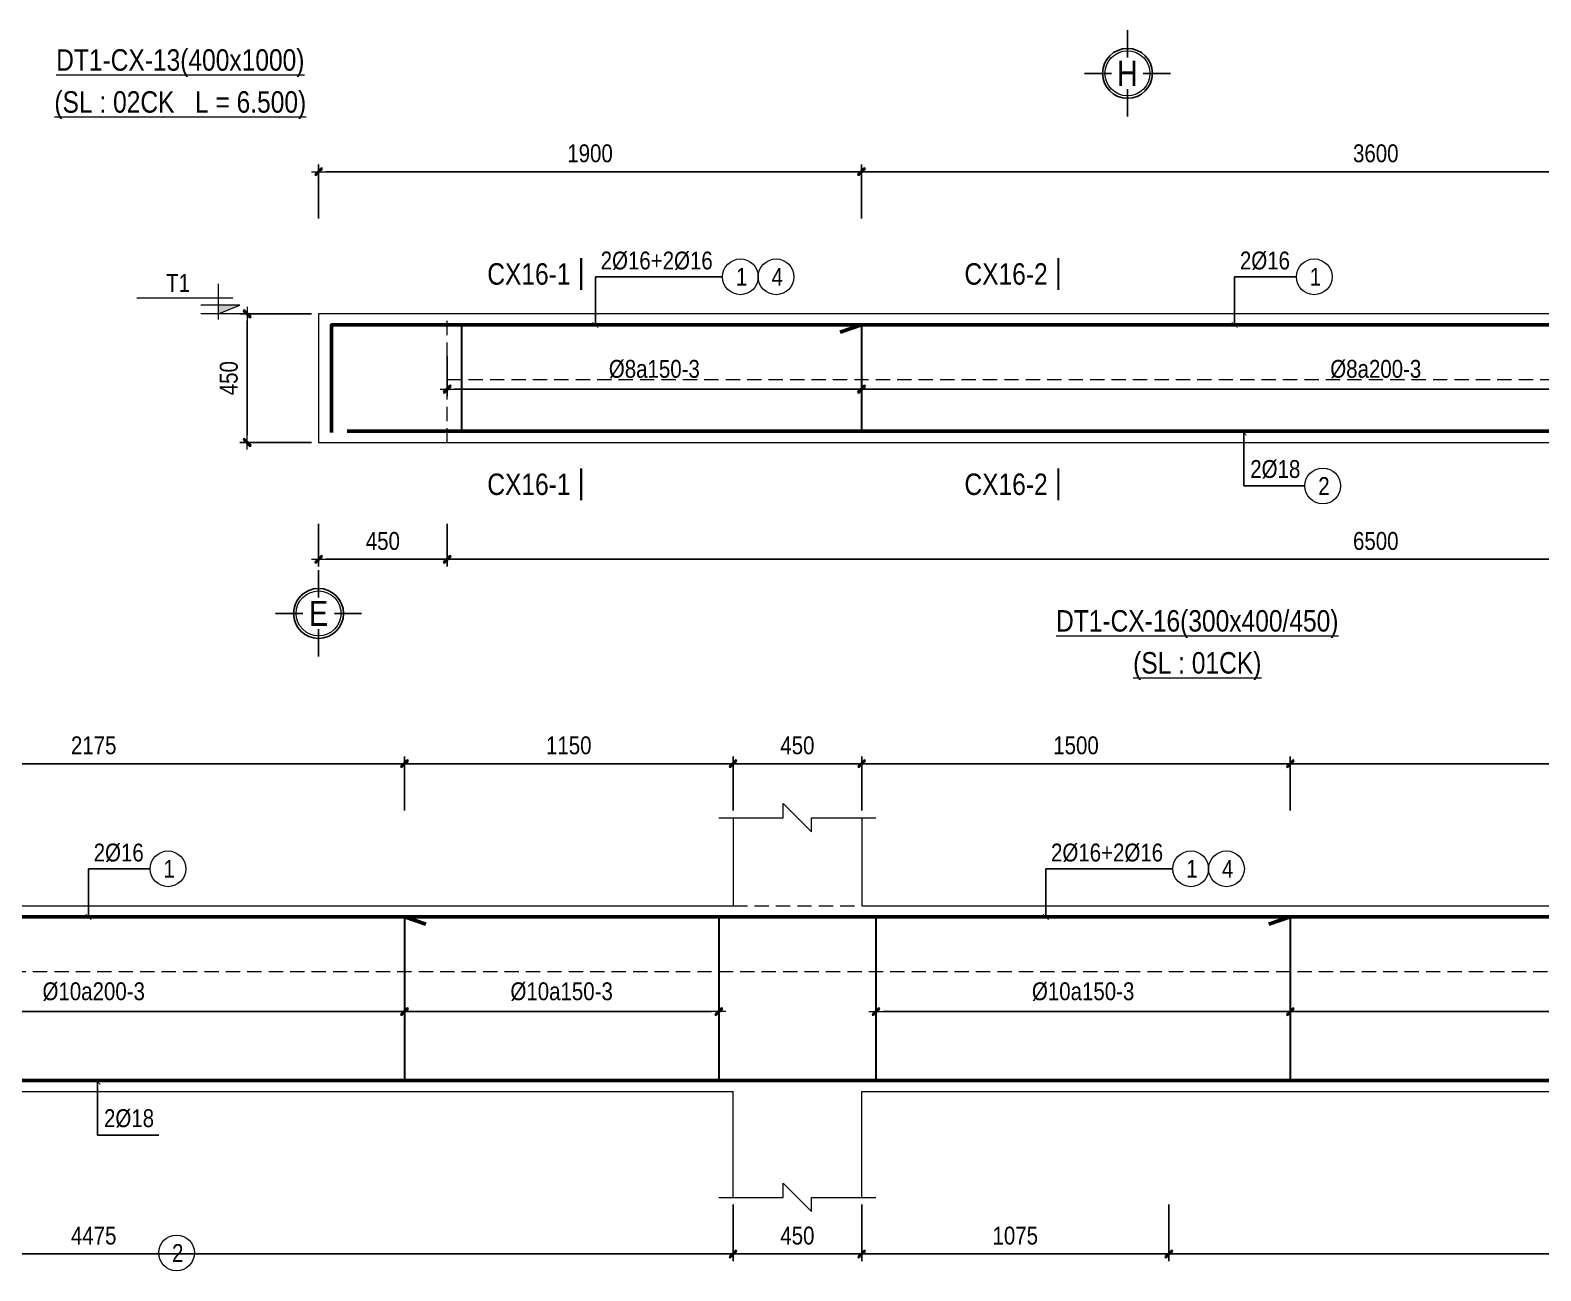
# Model space of a CAD drawing. Header units: millimetres. Extents: x 397144 to 8960116, y 345581 to 674207.
# Drawn here: x 4935623 to 4940909, y 605471 to 609812 of the extents above; entities that cross this region are included whole.
import ezdxf
from ezdxf.enums import TextEntityAlignment as Align
from ezdxf.xclip import XClip

# ---------------------------------------------------------------- set-up
doc = ezdxf.new("R2010")
doc.units = ezdxf.units.MM
doc.header["$XCLIPFRAME"] = 0
doc.header["$PDSIZE"] = -10
doc.linetypes.add('HIDDEN', pattern=[0.375, 0.25, -0.125])
doc.layers.get('0').update_dxf_attribs({"linetype": 'CONTINUOUS'})
doc.layers.get('Defpoints').update_dxf_attribs({"color": 12, "linetype": 'CONTINUOUS'})
for name, color, linetype, lineweight in [('2', 2, 'CONTINUOUS', 20), ('CDAI', 8, 'CONTINUOUS', 30), ('CTHEP', 2, 'CONTINUOUS', 50), ('DBAO', 3, 'CONTINUOUS', 20), ('DGIONG', 4, 'CONTINUOUS', 13), ('KTH', 150, 'CONTINUOUS', 5), ('Net khuat', 8, 'HIDDEN', 13), ('STICK', 1, 'CONTINUOUS', 9), ('TEXT', 7, 'CONTINUOUS', 15)]:
    doc.layers.add(name, color=color, linetype=linetype, lineweight=lineweight)
doc.layers.add('8', color=8, linetype='CONTINUOUS')
doc.layers.add('HATCH', color=7, linetype='CONTINUOUS', lineweight=5, true_color=0x2491ff)
doc.styles.add('HELVECONDENSE', font='VHELVCN_0.TTF')
doc.styles.add('Star-HelCon', font='VHELVCN_0.TTF')
doc.styles.add('TTP-HelCon', font='VHELVCN_0.TTF')
doc.styles.add('VNI-HELVE-CONDENSE', font='VHELVCN_0.TTF')
doc.dimstyles.new('kc-25', dxfattribs={"dimtxt": 62.5, "dimasz": 20, "dimexe": 20, "dimexo": 50, "dimgap": 25, "dimtad": 3, "dimdec": 0, "dimzin": 0, "dimdsep": 46, "dimtxsty": 'VNI-HELVE-CONDENSE', "dimblk": 'DIM', "dimcen": 2.5, "dimclrd": 256, "dimclre": 154, "dimclrt": 7, "dimaunit": 1, "dimadec": 0, "dimazin": 0, "dimtfac": 1, "dimtdec": 0, "dimtix": 1, "dimtmove": 0, "dimatfit": 3, "dimldrblk": 'DOT', "dimfxl": 1, "dimtolj": 1, "dimtzin": 0, "dimarcsym": 0})
doc.dimstyles.new('TTP-25', dxfattribs={"dimscale": 25, "dimtxt": 2.5, "dimasz": 1, "dimexe": 1, "dimexo": 1, "dimgap": 0.09, "dimtad": 0, "dimdec": 4, "dimrnd": 5, "dimzin": 9, "dimdsep": 46, "dimtxsty": 'TTP-HelCon', "dimblk": 'Stick1', "dimcen": 0.09, "dimdle": 1.5, "dimclrd": 256, "dimclre": 256, "dimclrt": 7, "dimadec": 0, "dimazin": 0, "dimtfac": 1, "dimtdec": 4, "dimtmove": 0, "dimatfit": 3, "dimldrblk": '_ArchTick1', "dimfxl": 1, "dimtvp": 1, "dimtolj": 1, "dimtzin": 0, "dimarcsym": 0})

# ---------------------------------------------------------------- blocks, each defined once
blk = doc.blocks.new('DIM')
h = blk.add_hatch(color=1)
h.paths.add_polyline_path([(0.49, 0.29, 1), (0.29, 0.49), (-0.19, 0), (0.19, 0)])
h.paths.add_polyline_path([(0.19, 0), (-0.19, 0), (-0.49, -0.29, 1), (-0.29, -0.49)])
at = {"color": 9}
for p, q in [((-0.19, 0), (-1.5, 0)), ((0.19, 0), (1.5, 0))]:
    blk.add_line(p, q, dxfattribs=at)
at = {"color": 1}
for p, q in [((-0.49, -0.29), (0.29, 0.49)), ((-0.29, -0.49), (0.49, 0.29)), ((-0.19, 0), (0.19, 0))]:
    blk.add_line(p, q, dxfattribs=at)
blk.add_arc((-0.39, -0.39), 0.138, 135, 315, dxfattribs=at)
blk = doc.blocks.new('Stick1')
at = {"layer": 'STICK'}
h = blk.add_hatch(color=256, dxfattribs=at)
edge = h.paths.add_edge_path()
edge.add_line((0.3, 0.5), (-0.5, -0.3))
edge.add_arc((-0.4, -0.4), 0.141, 135, 315)
edge.add_line((-0.3, -0.5), (0.5, 0.3))
edge.add_arc((0.4, 0.4), 0.141, 315, 495)
blk.add_line((1, 0), (-1, 0), dxfattribs=at)
blk.add_lwpolyline([(0.3, 0.5), (-0.5, -0.3, 1), (-0.3, -0.5), (0.5, 0.3, 1), (0.3, 0.5, 1)], format="xyb", dxfattribs=at)
blk = doc.blocks.new('*D573')
at = {"layer": 'Defpoints', "color": 0, "transparency": 16777216}
for p in [(4934757.9, 606451.9), (4936932.9, 606447.9), (4934757.9, 606377.9)]:
    blk.add_point(p, dxfattribs=at)
at = {"layer": 'KTH', "lineweight": -2, "transparency": 16777216}
for p, q in [((4934757.9, 606426.9), (4934757.9, 606352.9)), ((4936932.9, 606422.9), (4936932.9, 606352.9)), ((4936907.9, 606377.9), (4934782.9, 606377.9))]:
    blk.add_line(p, q, dxfattribs=at)
at = {"layer": 'KTH', "lineweight": -2, "transparency": 16777216, "xscale": 25, "yscale": 25, "zscale": 25, "rotation": 180}
blk.add_blockref('Stick1', (4934757.9, 606377.9), dxfattribs=at)
at = {"layer": 'KTH', "lineweight": -2, "transparency": 16777216, "xscale": 25, "yscale": 25, "zscale": 25}
blk.add_blockref('Stick1', (4936932.9, 606377.9), dxfattribs=at)
at = {"layer": 'KTH', "color": 7, "transparency": 16777216, "insert": (4935845.4, 606447.8), "char_height": 62.5, "attachment_point": 5, "style": 'TTP-HelCon'}
blk.add_mtext('\\A1;Þ10a200-3', dxfattribs=at)
blk = doc.blocks.new('_ArchTick1')
at = {"color": 0, "const_width": 3.81}
blk.add_lwpolyline([(-12.7, -12.7), (12.7, 12.7)], dxfattribs=at)
blk = doc.blocks.new('*D581')
at = {"layer": 'Defpoints', "color": 0, "transparency": 16777216}
for p in [(4933607.9, 605727.9), (4938082.9, 605727.9), (4933607.9, 605529.9)]:
    blk.add_point(p, dxfattribs=at)
at = {"layer": 'KTH', "lineweight": -2, "transparency": 16777216}
for p, q in [((4933607.9, 605702.9), (4933607.9, 605504.9)), ((4938082.9, 605702.9), (4938082.9, 605504.9)), ((4938057.9, 605529.9), (4933632.9, 605529.9))]:
    blk.add_line(p, q, dxfattribs=at)
at = {"layer": 'KTH', "lineweight": -2, "transparency": 16777216, "xscale": 25, "yscale": 25, "zscale": 25, "rotation": 180}
blk.add_blockref('Stick1', (4933607.9, 605529.9), dxfattribs=at)
at = {"layer": 'KTH', "lineweight": -2, "transparency": 16777216, "xscale": 25, "yscale": 25, "zscale": 25}
blk.add_blockref('Stick1', (4938082.9, 605529.9), dxfattribs=at)
at = {"layer": 'KTH', "color": 7, "transparency": 16777216, "insert": (4935845.4, 605593.8), "char_height": 62.5, "attachment_point": 5, "style": 'TTP-HelCon'}
blk.add_mtext('\\A1;4475', dxfattribs=at)
blk = doc.blocks.new('*D583')
at = {"layer": 'Defpoints', "color": 0, "transparency": 16777216}
for p in [(4936932.9, 607245.3), (4934757.9, 607056.3), (4936932.9, 607056.3)]:
    blk.add_point(p, dxfattribs=at)
at = {"layer": 'KTH', "lineweight": -2, "transparency": 16777216}
for p, q in [((4934757.9, 607081.3), (4934757.9, 607270.3)), ((4934782.9, 607245.3), (4936907.9, 607245.3)), ((4936932.9, 607081.3), (4936932.9, 607270.3))]:
    blk.add_line(p, q, dxfattribs=at)
at = {"layer": 'KTH', "lineweight": -2, "transparency": 16777216, "xscale": 25, "yscale": 25, "zscale": 25, "rotation": 180}
blk.add_blockref('Stick1', (4934757.9, 607245.3), dxfattribs=at)
at = {"layer": 'KTH', "lineweight": -2, "transparency": 16777216, "xscale": 25, "yscale": 25, "zscale": 25}
blk.add_blockref('Stick1', (4936932.9, 607245.3), dxfattribs=at)
at = {"layer": 'KTH', "color": 7, "transparency": 16777216, "insert": (4935845.4, 607309.1), "char_height": 62.5, "attachment_point": 5, "style": 'TTP-HelCon'}
blk.add_mtext('\\A1;2175', dxfattribs=at)
blk = doc.blocks.new('*D594')
at = {"layer": 'Defpoints', "color": 0, "transparency": 16777216}
for p in [(4938082.9, 605727.9), (4938532.9, 605727.9), (4938082.9, 605529.9)]:
    blk.add_point(p, dxfattribs=at)
at = {"layer": 'KTH', "lineweight": -2, "transparency": 16777216}
for p, q in [((4938082.9, 605702.9), (4938082.9, 605504.9)), ((4938532.9, 605702.9), (4938532.9, 605504.9)), ((4938507.9, 605529.9), (4938107.9, 605529.9))]:
    blk.add_line(p, q, dxfattribs=at)
at = {"layer": 'KTH', "lineweight": -2, "transparency": 16777216, "xscale": 25, "yscale": 25, "zscale": 25, "rotation": 180}
blk.add_blockref('Stick1', (4938082.9, 605529.9), dxfattribs=at)
at = {"layer": 'KTH', "lineweight": -2, "transparency": 16777216, "xscale": 25, "yscale": 25, "zscale": 25}
blk.add_blockref('Stick1', (4938532.9, 605529.9), dxfattribs=at)
at = {"layer": 'KTH', "color": 7, "transparency": 16777216, "insert": (4938307.9, 605593.8), "char_height": 62.5, "attachment_point": 5, "style": 'TTP-HelCon'}
blk.add_mtext('\\A1;450', dxfattribs=at)
blk = doc.blocks.new('*D595')
at = {"layer": 'Defpoints', "color": 0, "transparency": 16777216}
for p in [(4939607.9, 605727.9), (4944457.9, 605727.9), (4944457.9, 605529.9)]:
    blk.add_point(p, dxfattribs=at)
at = {"layer": 'KTH', "lineweight": -2, "transparency": 16777216}
for p, q in [((4939607.9, 605702.9), (4939607.9, 605504.9)), ((4944457.9, 605702.9), (4944457.9, 605504.9)), ((4939632.9, 605529.9), (4944432.9, 605529.9))]:
    blk.add_line(p, q, dxfattribs=at)
at = {"layer": 'KTH', "lineweight": -2, "transparency": 16777216, "xscale": 25, "yscale": 25, "zscale": 25, "rotation": 180}
blk.add_blockref('Stick1', (4939607.9, 605529.9), dxfattribs=at)
at = {"layer": 'KTH', "lineweight": -2, "transparency": 16777216, "xscale": 25, "yscale": 25, "zscale": 25}
blk.add_blockref('Stick1', (4944457.9, 605529.9), dxfattribs=at)
at = {"layer": 'KTH', "color": 7, "transparency": 16777216, "insert": (4942032.9, 605593.8), "char_height": 62.5, "attachment_point": 5, "style": 'TTP-HelCon'}
blk.add_mtext('\\A1;4850', dxfattribs=at)
blk = doc.blocks.new('*D596')
at = {"layer": 'Defpoints', "color": 0, "transparency": 16777216}
for p in [(4938532.9, 605727.9), (4939607.9, 605727.9), (4939607.9, 605529.9)]:
    blk.add_point(p, dxfattribs=at)
at = {"layer": 'KTH', "lineweight": -2, "transparency": 16777216}
for p, q in [((4938532.9, 605702.9), (4938532.9, 605504.9)), ((4939607.9, 605702.9), (4939607.9, 605504.9)), ((4938557.9, 605529.9), (4939582.9, 605529.9))]:
    blk.add_line(p, q, dxfattribs=at)
at = {"layer": 'KTH', "lineweight": -2, "transparency": 16777216, "xscale": 25, "yscale": 25, "zscale": 25, "rotation": 180}
blk.add_blockref('Stick1', (4938532.9, 605529.9), dxfattribs=at)
at = {"layer": 'KTH', "lineweight": -2, "transparency": 16777216, "xscale": 25, "yscale": 25, "zscale": 25}
blk.add_blockref('Stick1', (4939607.9, 605529.9), dxfattribs=at)
at = {"layer": 'KTH', "color": 7, "transparency": 16777216, "insert": (4939070.4, 605593.8), "char_height": 62.5, "attachment_point": 5, "style": 'TTP-HelCon'}
blk.add_mtext('\\A1;1075', dxfattribs=at)
blk = doc.blocks.new('*D598')
at = {"layer": 'Defpoints', "color": 0, "transparency": 16777216}
for p in [(4938082.9, 607245.3), (4936932.9, 607056.3), (4938082.9, 607056.3)]:
    blk.add_point(p, dxfattribs=at)
at = {"layer": 'KTH', "lineweight": -2, "transparency": 16777216}
for p, q in [((4936932.9, 607081.3), (4936932.9, 607270.3)), ((4936957.9, 607245.3), (4938057.9, 607245.3)), ((4938082.9, 607081.3), (4938082.9, 607270.3))]:
    blk.add_line(p, q, dxfattribs=at)
at = {"layer": 'KTH', "lineweight": -2, "transparency": 16777216, "xscale": 25, "yscale": 25, "zscale": 25, "rotation": 180}
blk.add_blockref('Stick1', (4936932.9, 607245.3), dxfattribs=at)
at = {"layer": 'KTH', "lineweight": -2, "transparency": 16777216, "xscale": 25, "yscale": 25, "zscale": 25}
blk.add_blockref('Stick1', (4938082.9, 607245.3), dxfattribs=at)
at = {"layer": 'KTH', "color": 7, "transparency": 16777216, "insert": (4937507.9, 607309.1), "char_height": 62.5, "attachment_point": 5, "style": 'TTP-HelCon'}
blk.add_mtext('\\A1;1150', dxfattribs=at)
blk = doc.blocks.new('*D599')
at = {"layer": 'Defpoints', "color": 0, "transparency": 16777216}
for p in [(4938082.9, 607245.3), (4938082.9, 607056.3), (4938532.9, 607056.3)]:
    blk.add_point(p, dxfattribs=at)
at = {"layer": 'KTH', "lineweight": -2, "transparency": 16777216}
for p, q in [((4938082.9, 607081.3), (4938082.9, 607270.3)), ((4938507.9, 607245.3), (4938107.9, 607245.3)), ((4938532.9, 607081.3), (4938532.9, 607270.3))]:
    blk.add_line(p, q, dxfattribs=at)
at = {"layer": 'KTH', "lineweight": -2, "transparency": 16777216, "xscale": 25, "yscale": 25, "zscale": 25, "rotation": 180}
blk.add_blockref('Stick1', (4938082.9, 607245.3), dxfattribs=at)
at = {"layer": 'KTH', "lineweight": -2, "transparency": 16777216, "xscale": 25, "yscale": 25, "zscale": 25}
blk.add_blockref('Stick1', (4938532.9, 607245.3), dxfattribs=at)
at = {"layer": 'KTH', "color": 7, "transparency": 16777216, "insert": (4938307.9, 607309.1), "char_height": 62.5, "attachment_point": 5, "style": 'TTP-HelCon'}
blk.add_mtext('\\A1;450', dxfattribs=at)
blk = doc.blocks.new('*D600')
at = {"layer": 'Defpoints', "color": 0, "transparency": 16777216}
for p in [(4940032.9, 607245.3), (4938532.9, 607056.3), (4940032.9, 607056.3)]:
    blk.add_point(p, dxfattribs=at)
at = {"layer": 'KTH', "lineweight": -2, "transparency": 16777216}
for p, q in [((4938532.9, 607081.3), (4938532.9, 607270.3)), ((4938557.9, 607245.3), (4940007.9, 607245.3)), ((4940032.9, 607081.3), (4940032.9, 607270.3))]:
    blk.add_line(p, q, dxfattribs=at)
at = {"layer": 'KTH', "lineweight": -2, "transparency": 16777216, "xscale": 25, "yscale": 25, "zscale": 25, "rotation": 180}
blk.add_blockref('Stick1', (4938532.9, 607245.3), dxfattribs=at)
at = {"layer": 'KTH', "lineweight": -2, "transparency": 16777216, "xscale": 25, "yscale": 25, "zscale": 25}
blk.add_blockref('Stick1', (4940032.9, 607245.3), dxfattribs=at)
at = {"layer": 'KTH', "color": 7, "transparency": 16777216, "insert": (4939282.9, 607309.1), "char_height": 62.5, "attachment_point": 5, "style": 'TTP-HelCon'}
blk.add_mtext('\\A1;1500', dxfattribs=at)
blk = doc.blocks.new('*D601')
at = {"layer": 'Defpoints', "color": 0, "transparency": 16777216}
for p in [(4940032.9, 607245.3), (4940032.9, 607056.3), (4942957.9, 607056.3)]:
    blk.add_point(p, dxfattribs=at)
at = {"layer": 'KTH', "lineweight": -2, "transparency": 16777216}
for p, q in [((4940032.9, 607081.3), (4940032.9, 607270.3)), ((4942932.9, 607245.3), (4940057.9, 607245.3)), ((4942957.9, 607081.3), (4942957.9, 607270.3))]:
    blk.add_line(p, q, dxfattribs=at)
at = {"layer": 'KTH', "lineweight": -2, "transparency": 16777216, "xscale": 25, "yscale": 25, "zscale": 25, "rotation": 180}
blk.add_blockref('Stick1', (4940032.9, 607245.3), dxfattribs=at)
at = {"layer": 'KTH', "lineweight": -2, "transparency": 16777216, "xscale": 25, "yscale": 25, "zscale": 25}
blk.add_blockref('Stick1', (4942957.9, 607245.3), dxfattribs=at)
at = {"layer": 'KTH', "color": 7, "transparency": 16777216, "insert": (4941495.4, 607309.1), "char_height": 62.5, "attachment_point": 5, "style": 'TTP-HelCon'}
blk.add_mtext('\\A1;2925', dxfattribs=at)
blk = doc.blocks.new('*D603')
at = {"layer": 'Defpoints', "color": 0, "transparency": 16777216}
for p in [(4936932.9, 606451.9), (4938032.9, 606435.4), (4936932.9, 606377.9)]:
    blk.add_point(p, dxfattribs=at)
at = {"layer": 'KTH', "lineweight": -2, "transparency": 16777216}
for p, q in [((4936932.9, 606426.9), (4936932.9, 606352.9)), ((4938032.9, 606410.4), (4938032.9, 606352.9)), ((4938007.9, 606377.9), (4936957.9, 606377.9))]:
    blk.add_line(p, q, dxfattribs=at)
at = {"layer": 'KTH', "lineweight": -2, "transparency": 16777216, "xscale": 25, "yscale": 25, "zscale": 25, "rotation": 180}
blk.add_blockref('Stick1', (4936932.9, 606377.9), dxfattribs=at)
at = {"layer": 'KTH', "lineweight": -2, "transparency": 16777216, "xscale": 25, "yscale": 25, "zscale": 25}
blk.add_blockref('Stick1', (4938032.9, 606377.9), dxfattribs=at)
at = {"layer": 'KTH', "color": 7, "transparency": 16777216, "insert": (4937482.9, 606447.8), "char_height": 62.5, "attachment_point": 5, "style": 'TTP-HelCon'}
blk.add_mtext('\\A1;Þ10a150-3', dxfattribs=at)
blk = doc.blocks.new('*D605')
at = {"layer": 'Defpoints', "color": 0, "transparency": 16777216}
for p in [(4940032.9, 606451.9), (4942957.9, 606451.9), (4942957.9, 606377.9)]:
    blk.add_point(p, dxfattribs=at)
at = {"layer": 'KTH', "lineweight": -2, "transparency": 16777216}
for p, q in [((4940032.9, 606426.9), (4940032.9, 606352.9)), ((4942957.9, 606426.9), (4942957.9, 606352.9)), ((4940057.9, 606377.9), (4942932.9, 606377.9))]:
    blk.add_line(p, q, dxfattribs=at)
at = {"layer": 'KTH', "lineweight": -2, "transparency": 16777216, "xscale": 25, "yscale": 25, "zscale": 25, "rotation": 180}
blk.add_blockref('Stick1', (4940032.9, 606377.9), dxfattribs=at)
at = {"layer": 'KTH', "lineweight": -2, "transparency": 16777216, "xscale": 25, "yscale": 25, "zscale": 25}
blk.add_blockref('Stick1', (4942957.9, 606377.9), dxfattribs=at)
at = {"layer": 'KTH', "color": 7, "transparency": 16777216, "insert": (4941495.4, 606447.8), "char_height": 62.5, "attachment_point": 5, "style": 'TTP-HelCon'}
blk.add_mtext('\\A1;Þ10a200-3', dxfattribs=at)
blk = doc.blocks.new('*D606')
at = {"layer": 'Defpoints', "color": 0, "transparency": 16777216}
for p in [(4940032.9, 606451.9), (4938582.9, 606435.4), (4940032.9, 606377.9)]:
    blk.add_point(p, dxfattribs=at)
at = {"layer": 'KTH', "lineweight": -2, "transparency": 16777216}
for p, q in [((4938582.9, 606410.4), (4938582.9, 606352.9)), ((4940032.9, 606426.9), (4940032.9, 606352.9)), ((4938607.9, 606377.9), (4940007.9, 606377.9))]:
    blk.add_line(p, q, dxfattribs=at)
at = {"layer": 'KTH', "lineweight": -2, "transparency": 16777216, "xscale": 25, "yscale": 25, "zscale": 25, "rotation": 180}
blk.add_blockref('Stick1', (4938582.9, 606377.9), dxfattribs=at)
at = {"layer": 'KTH', "lineweight": -2, "transparency": 16777216, "xscale": 25, "yscale": 25, "zscale": 25}
blk.add_blockref('Stick1', (4940032.9, 606377.9), dxfattribs=at)
at = {"layer": 'KTH', "color": 7, "transparency": 16777216, "insert": (4939307.9, 606447.8), "char_height": 62.5, "attachment_point": 5, "style": 'TTP-HelCon'}
blk.add_mtext('\\A1;Þ10a150-3', dxfattribs=at)
blk = doc.blocks.new('dau truc')
blk.add_circle((0, 0), 180)
at = {"layer": '8'}
for p, q in [((0, 127), (0, 345)), ((-127, 0), (-345, 0)), ((345, 0), (127, 0)), ((0, -345), (0, -127))]:
    blk.add_line(p, q, dxfattribs=at)
blk.add_circle((0, 0), 200, dxfattribs=at)
at = {"layer": 'TEXT', "style": 'HELVECONDENSE'}
blk.add_attdef('A', text='', height=233, dxfattribs=at).set_placement((0, 0), align=Align.MIDDLE)
blk = doc.blocks.new('*D645')
at = {"layer": 'Defpoints', "color": 0, "transparency": 16777216}
for p in [(4936632.3, 609316.6), (4936632.3, 609127.6), (4938532.3, 609127.6)]:
    blk.add_point(p, dxfattribs=at)
at = {"layer": 'KTH', "lineweight": -2, "transparency": 16777216}
for p, q in [((4936632.3, 609152.6), (4936632.3, 609341.6)), ((4938507.3, 609316.6), (4936657.3, 609316.6)), ((4938532.3, 609152.6), (4938532.3, 609341.6))]:
    blk.add_line(p, q, dxfattribs=at)
at = {"layer": 'KTH', "lineweight": -2, "transparency": 16777216, "xscale": 25, "yscale": 25, "zscale": 25, "rotation": 180}
blk.add_blockref('Stick1', (4936632.3, 609316.6), dxfattribs=at)
at = {"layer": 'KTH', "lineweight": -2, "transparency": 16777216, "xscale": 25, "yscale": 25, "zscale": 25}
blk.add_blockref('Stick1', (4938532.3, 609316.6), dxfattribs=at)
at = {"layer": 'KTH', "color": 7, "transparency": 16777216, "insert": (4937582.3, 609380.5), "char_height": 62.5, "attachment_point": 5, "style": 'TTP-HelCon'}
blk.add_mtext('\\A1;1900', dxfattribs=at)
blk = doc.blocks.new('*D646')
at = {"layer": 'Defpoints', "color": 0, "transparency": 16777216}
for p in [(4936632.3, 608819.2), (4936382.3, 608369.2), (4936632.3, 608369.2)]:
    blk.add_point(p, dxfattribs=at)
at = {"layer": 'KTH', "lineweight": -2, "transparency": 16777216}
for p, q in [((4936607.3, 608819.2), (4936357.3, 608819.2)), ((4936382.3, 608794.2), (4936382.3, 608394.2)), ((4936607.3, 608369.2), (4936357.3, 608369.2))]:
    blk.add_line(p, q, dxfattribs=at)
at = {"layer": 'KTH', "lineweight": -2, "transparency": 16777216, "xscale": 25, "yscale": 25, "zscale": 25}
for p, rotation in [((4936382.3, 608819.2), 90), ((4936382.3, 608369.2), 270)]:
    blk.add_blockref('Stick1', p, dxfattribs=dict(at, rotation=rotation))
at = {"layer": 'KTH', "color": 7, "transparency": 16777216, "insert": (4936318.4, 608594.2), "char_height": 62.5, "attachment_point": 5, "rotation": 90, "style": 'TTP-HelCon'}
blk.add_mtext('\\A1;450', dxfattribs=at)
blk = doc.blocks.new('CODE')
at = {"layer": 'DBAO'}
for p, q in [((-112.5, 55), (223.6, 55)), ((-62.5, -20), (-62.5, 105)), ((-62.5, 0), (-137.5, 30)), ((-137.5, 30), (0, 30)), ((-137.5, 0), (0, 0))]:
    blk.add_line(p, q, dxfattribs=at)
at = {"layer": 'HATCH', "color": 1}
blk.add_solid([(-62.5, 0), (-137.5, 30), (-62.5, 30)], dxfattribs=at)
blk = doc.blocks.new('*D647')
at = {"layer": 'Defpoints', "color": 0, "transparency": 16777216}
for p in [(4942131.8, 609316.6), (4938532.3, 609127.6), (4942131.8, 609127.6)]:
    blk.add_point(p, dxfattribs=at)
at = {"layer": 'KTH', "lineweight": -2, "transparency": 16777216}
for p, q in [((4938532.3, 609152.6), (4938532.3, 609341.6)), ((4938557.3, 609316.6), (4942106.8, 609316.6)), ((4942131.8, 609152.6), (4942131.8, 609341.6))]:
    blk.add_line(p, q, dxfattribs=at)
at = {"layer": 'KTH', "lineweight": -2, "transparency": 16777216, "xscale": 25, "yscale": 25, "zscale": 25, "rotation": 180}
blk.add_blockref('Stick1', (4938532.3, 609316.6), dxfattribs=at)
at = {"layer": 'KTH', "lineweight": -2, "transparency": 16777216, "xscale": 25, "yscale": 25, "zscale": 25}
blk.add_blockref('Stick1', (4942131.8, 609316.6), dxfattribs=at)
at = {"layer": 'KTH', "color": 7, "transparency": 16777216, "insert": (4940332, 609380.5), "char_height": 62.5, "attachment_point": 5, "style": 'TTP-HelCon'}
blk.add_mtext('\\A1;3600', dxfattribs=at)
blk = doc.blocks.new('*D649')
at = {"layer": 'Defpoints', "color": 0, "transparency": 16777216}
for p in [(4937082.3, 608695.7), (4938532.3, 608695.7), (4938532.3, 608555.7)]:
    blk.add_point(p, dxfattribs=at)
at = {"layer": 'KTH', "lineweight": -2, "transparency": 16777216}
for p, q in [((4937082.3, 608670.7), (4937082.3, 608530.7)), ((4938532.3, 608670.7), (4938532.3, 608530.7)), ((4937107.3, 608555.7), (4938507.3, 608555.7))]:
    blk.add_line(p, q, dxfattribs=at)
at = {"layer": 'KTH', "lineweight": -2, "transparency": 16777216, "xscale": 25, "yscale": 25, "zscale": 25, "rotation": 180}
blk.add_blockref('Stick1', (4937082.3, 608555.7), dxfattribs=at)
at = {"layer": 'KTH', "lineweight": -2, "transparency": 16777216, "xscale": 25, "yscale": 25, "zscale": 25}
blk.add_blockref('Stick1', (4938532.3, 608555.7), dxfattribs=at)
at = {"layer": 'KTH', "color": 7, "transparency": 16777216, "insert": (4937807.3, 608625.6), "char_height": 62.5, "attachment_point": 5, "style": 'TTP-HelCon'}
blk.add_mtext('\\A1;Þ8a150-3', dxfattribs=at)
blk = doc.blocks.new('*D650')
at = {"layer": 'Defpoints', "color": 0, "transparency": 16777216}
for p in [(4938532.3, 608695.7), (4942131.8, 608695.7), (4938532.3, 608555.7)]:
    blk.add_point(p, dxfattribs=at)
at = {"layer": 'KTH', "lineweight": -2, "transparency": 16777216}
for p, q in [((4938532.3, 608670.7), (4938532.3, 608530.7)), ((4942131.8, 608670.7), (4942131.8, 608530.7)), ((4942106.8, 608555.7), (4938557.3, 608555.7))]:
    blk.add_line(p, q, dxfattribs=at)
at = {"layer": 'KTH', "lineweight": -2, "transparency": 16777216, "xscale": 25, "yscale": 25, "zscale": 25, "rotation": 180}
blk.add_blockref('Stick1', (4938532.3, 608555.7), dxfattribs=at)
at = {"layer": 'KTH', "lineweight": -2, "transparency": 16777216, "xscale": 25, "yscale": 25, "zscale": 25}
blk.add_blockref('Stick1', (4942131.8, 608555.7), dxfattribs=at)
at = {"layer": 'KTH', "color": 7, "transparency": 16777216, "insert": (4940332, 608625.6), "char_height": 62.5, "attachment_point": 5, "style": 'TTP-HelCon'}
blk.add_mtext('\\A1;Þ8a200-3', dxfattribs=at)
blk = doc.blocks.new('MC')
at = {"layer": 'CTHEP', "const_width": 10}
blk.add_lwpolyline([(0, 150), (0, 0)], dxfattribs=at)
at = {"layer": 'TEXT', "style": 'TTP-HelCon'}
blk.add_attdef('A', text='', height=100, dxfattribs=at).set_placement((-50, 25.5), align=Align.RIGHT)
blk = doc.blocks.new('*D1089')
at = {"layer": 'Defpoints', "color": 0, "transparency": 16777216}
for p in [(4936632.3, 608109.9), (4937082.3, 608109.9), (4937082.3, 607960.4)]:
    blk.add_point(p, dxfattribs=at)
at = {"layer": 'KTH', "lineweight": -2, "transparency": 16777216}
for p, q in [((4936632.3, 608084.9), (4936632.3, 607935.4)), ((4937082.3, 608084.9), (4937082.3, 607935.4)), ((4936657.3, 607960.4), (4937057.3, 607960.4))]:
    blk.add_line(p, q, dxfattribs=at)
at = {"layer": 'KTH', "lineweight": -2, "transparency": 16777216, "xscale": 25, "yscale": 25, "zscale": 25, "rotation": 180}
blk.add_blockref('Stick1', (4936632.3, 607960.4), dxfattribs=at)
at = {"layer": 'KTH', "lineweight": -2, "transparency": 16777216, "xscale": 25, "yscale": 25, "zscale": 25}
blk.add_blockref('Stick1', (4937082.3, 607960.4), dxfattribs=at)
at = {"layer": 'KTH', "color": 7, "transparency": 16777216, "insert": (4936857.3, 608024.2), "char_height": 62.5, "attachment_point": 5, "style": 'TTP-HelCon'}
blk.add_mtext('\\A1;450', dxfattribs=at)
blk = doc.blocks.new('*D1090')
at = {"layer": 'Defpoints', "color": 0, "transparency": 16777216}
for p in [(4937082.3, 608109.9), (4943581.8, 608109.9), (4943581.8, 607960.4)]:
    blk.add_point(p, dxfattribs=at)
at = {"layer": 'KTH', "lineweight": -2, "transparency": 16777216}
for p, q in [((4937082.3, 608084.9), (4937082.3, 607935.4)), ((4943581.8, 608084.9), (4943581.8, 607935.4)), ((4937107.3, 607960.4), (4943556.8, 607960.4))]:
    blk.add_line(p, q, dxfattribs=at)
at = {"layer": 'KTH', "lineweight": -2, "transparency": 16777216, "xscale": 25, "yscale": 25, "zscale": 25, "rotation": 180}
blk.add_blockref('Stick1', (4937082.3, 607960.4), dxfattribs=at)
at = {"layer": 'KTH', "lineweight": -2, "transparency": 16777216, "xscale": 25, "yscale": 25, "zscale": 25}
blk.add_blockref('Stick1', (4943581.8, 607960.4), dxfattribs=at)
at = {"layer": 'KTH', "color": 7, "transparency": 16777216, "insert": (4940332, 608024.2), "char_height": 62.5, "attachment_point": 5, "style": 'TTP-HelCon'}
blk.add_mtext('\\A1;6500', dxfattribs=at)
blk = doc.blocks.new('CX26')
at = {"layer": 'CTHEP'}
blk.add_line((5058990.32788, 546786.46273), (5097842.02123, 546786.41461), dxfattribs=at)
for points in [[(5098025.38601, 546467.2151), (5098025.38601, 547095.40231), (5058836.60282, 547095.46705), (5058836.60282, 546469.20456)], [(5058871.81958, 546849.86797), (5058871.81958, 546473.47789), (5058871.81958, 546473.47789), (5059405.47064, 546473.45484), (5065606.60282, 546473.42655), (5066180.64833, 546473.42466), (5097991.31059, 546473.40252), (5097991.31059, 546996.27803)]]:
    blk.add_lwpolyline(points, dxfattribs=at)
at = {"layer": 'Net khuat', "ltscale": 200}
blk.add_lwpolyline([(5058806.60282, 546904.47786), (5098055.38602, 546904.47786)], dxfattribs=at)

msp = doc.modelspace()

# ---------------------------------------------------------------- linework, layer by layer
at = {"layer": 'CDAI', "ltscale": 52.5}
for p, q in [((4937132.27489, 608784.22917), (4937132.27489, 608404.22917)), ((4938532.27489, 608784.22917), (4938532.27489, 608404.22917)), ((4936932.87674, 606712.92054), (4936932.87674, 606132.92054)), ((4938032.87674, 606712.92054), (4938032.87674, 606132.92054)), ((4938582.87674, 606712.92054), (4938582.87674, 606132.92054)), ((4940032.87674, 606712.92054), (4940032.87674, 606132.92054))]:
    msp.add_line(p, q, dxfattribs=at)
at = {"layer": 'CTHEP'}
for p, q in [((4938532.27489, 608780.22917), (4938457.27489, 608755.22917)), ((4937007.87674, 606683.92054), (4936932.87674, 606708.92054)), ((4939957.87674, 606683.92054), (4940032.87674, 606708.92054))]:
    msp.add_line(p, q, dxfattribs=at)
for points in [[(4936677.27489, 608404.13522), (4936677.27489, 608404.13522), (4936677.27489, 608780.22917), (4943981.82028, 608780.22917), (4943981.82028, 608412.01008), (4943981.82028, 608412.01008)], [(4936732.27489, 608408.22917), (4943931.82028, 608408.22917)], [(4933257.87674, 606564.95469), (4933257.87674, 606136.92054), (4944807.87674, 606136.92054), (4944807.87674, 606603.63208)]]:
    msp.add_lwpolyline(points, dxfattribs=at)
msp.add_lwpolyline([(4944857.87674, 606137.18032), (4944857.87674, 606137.18032), (4944857.87674, 606688.92054, 0.4142135624), (4944837.87674, 606708.92054), (4933222.87674, 606708.92054, 0.414213562), (4933202.87674, 606688.92054), (4933202.87674, 606140.52539), (4933202.87674, 606140.52539)], format="xyb", dxfattribs=at)
at = {"layer": 'DBAO'}
for points in [[(4944031.82028, 608819.22917), (4936632.27489, 608819.22917), (4936632.27489, 608369.22917), (4944031.82028, 608369.22917), (4944031.82028, 608819.22917), (4944031.82028, 608819.22917), (4944031.82028, 608819.22917)], [(4933607.87674, 607056.31489), (4933607.87674, 606747.92054), (4938082.87674, 606747.92054)], [(4938082.87674, 607056.31489), (4938082.87674, 606747.92054)], [(4938532.87674, 606747.92054), (4944457.87674, 606747.92054), (4944457.87674, 607056.31489)], [(4938532.87674, 607056.31489), (4938532.87674, 606747.92054)], [(4933607.87674, 605727.92054), (4933607.87674, 606097.92054), (4938082.87674, 606097.92054)], [(4938082.87674, 605727.92054), (4938082.87674, 606097.92054)], [(4938532.87674, 606097.92054), (4944457.87674, 606097.92054), (4944457.87674, 605727.92054)], [(4938532.87674, 605727.92054), (4938532.87674, 606097.92054)]]:
    msp.add_lwpolyline(points, dxfattribs=at)
at = {"layer": 'DGIONG'}
for points in [[(4938032.87674, 607056.31489), (4938257.87674, 607056.31489), (4938257.87674, 607106.31489), (4938357.87674, 607006.31489), (4938357.87674, 607056.31489), (4938582.87674, 607056.31489)], [(4938032.87674, 605727.92054), (4938257.87674, 605727.92054), (4938257.87674, 605777.92054), (4938357.87674, 605677.92054), (4938357.87674, 605727.92054), (4938582.87674, 605727.92054)]]:
    msp.add_lwpolyline(points, dxfattribs=at)
for centre in [(4938108.47856, 608948.73828), (4938233.47856, 608948.73828), (4940116.68241, 608948.73828), (4940146.5435, 608217.18491), (4936105.4001, 606877.42965), (4939684.56193, 606877.42965), (4939809.56193, 606877.42965), (4936135.26119, 605533.58278)]:
    msp.add_circle(centre, 62.5, dxfattribs=at)
at = {"layer": 'Net khuat', "ltscale": 200}
for p, q in [((4937082.27489, 608369.22917), (4937082.27489, 608819.22917)), ((4937082.27489, 608589.22917), (4943581.82028, 608589.22917)), ((4938082.87674, 606747.92054), (4938532.87674, 606747.92054))]:
    msp.add_line(p, q, dxfattribs=at)
msp.add_lwpolyline([(4933157.87674, 606397.92054), (4933157.87674, 606097.92054), (4933457.87674, 606097.92054), (4933457.87674, 606517.92054), (4944457.87674, 606517.92054)], dxfattribs=at)

# ---------------------------------------------------------------- block references
at = {"xscale": 0.75, "yscale": 0.75, "zscale": 0.75}
for p, values in [((4937551.44414, 608902.12351), {'A': 'CX16-1'}), ((4939221.27489, 608902.12351), {'A': 'CX16-2'}), ((4937551.44414, 608166.34393), {'A': 'CX16-1'}), ((4939221.27489, 608166.34393), {'A': 'CX16-2'})]:
    msp.add_blockref('MC', p, dxfattribs=at).add_auto_attribs(values)
at = {"layer": '2', "ltscale": 300}
ref = msp.add_blockref('dau truc', (4939463.01088, 609660.72688), dxfattribs=dict(at, xscale=0.4367131292819977, yscale=0.4367131292819977, zscale=0.4367131292819977))
ref.add_attrib('A', 'H', dxfattribs={"layer": 'TEXT', "height": 87.5, "style": 'HELVECONDENSE'}).set_placement((4939463.01088, 609660.72688), align=Align.MIDDLE)
ref = msp.add_blockref('dau truc', (4936632.27489, 607771.19229), dxfattribs=dict(at, xscale=0.4367131292819977, yscale=0.4367131292819977, zscale=0.4367131292819977))
ref.add_attrib('A', 'E', dxfattribs={"layer": 'TEXT', "height": 87.5, "style": 'HELVECONDENSE'}).set_placement((4936632.27489, 607771.19229), align=Align.MIDDLE)
at = {"layer": 'DBAO'}
ref = msp.add_blockref('CX26', (-120320.37871, 60785.45379), dxfattribs=at)
XClip(ref).set_block_clipping_path([(5074603.142418419, 545492.2473826082), (5091611.0635461612, 547795.0708696508)])
at = {"layer": 'KTH', "linetype": 'Continuous', "xscale": -1}
msp.add_blockref('CODE', (4936219.77489, 608819.22917), dxfattribs=at)

# ---------------------------------------------------------------- texts
at = {"layer": 'TEXT', "style": 'TTP-HelCon'}
for s, p in [('%%UDT1-CX-13(400x1000)', (4936148.43548, 609670.01837)), ('%%U(SL : 02CK   L = 6.500)', (4936148.43548, 609523.12378)), ('%%UDT1-CX-16(300x400/450)', (4939707.27489, 607707.55711)), ('%%U(SL : 01CK)', (4939707.27489, 607560.66251))]:
    msp.add_text(s, height=75, dxfattribs=at).set_placement(p, align=Align.CENTER)
for s, p in [('2Þ16+2Þ16', (4937619.47654, 608974.59122)), ('2Þ16', (4939856.55852, 608974.59122)), ('2Þ18', (4939892.73563, 608245.08196)), ('2Þ16', (4935845.27621, 606903.2826)), ('2Þ16+2Þ16', (4939195.55991, 606903.2826)), ('2Þ18', (4935881.45333, 605973.77334))]:
    msp.add_text(s, height=62.5, dxfattribs=at).set_placement(p)
msp.add_text('T1    ', height=62.5, dxfattribs=at).set_placement((4936262.04155, 608896.22416), align=Align.RIGHT)
at = {"layer": 'TEXT', "style": 'Star-HelCon'}
for s, p in [('1', (4938112.64523, 608948.73828)), ('4', (4938237.64523, 608948.73828)), ('1', (4940120.84907, 608948.73828)), ('2', (4940150.71017, 608217.18491)), ('1', (4936109.56677, 606877.42965)), ('1', (4939688.7286, 606877.42965)), ('4', (4939813.7286, 606877.42965)), ('2', (4936139.42786, 605533.58278))]:
    msp.add_text(s, height=62.5, dxfattribs=at).set_placement(p, align=Align.MIDDLE)

# ---------------------------------------------------------------- dimensions: what is measured, and where the dimension line sits
at = {"layer": 'KTH'}
for base, p1, p2, picture, middle in [((4936632.27489, 609316.62351), (4938532.27489, 609127.62351), (4936632.27489, 609127.62351), '*D645', (4937582.27489, 609380.45684)), ((4937082.27489, 607960.40284), (4936632.27489, 608109.87176), (4937082.27489, 608109.87176), '*D1089', (4936857.27489, 608024.23617)), ((4943581.82028, 607960.40284), (4937082.27489, 608109.87176), (4943581.82028, 608109.87176), '*D1090', (4940332.04758, 608024.23617)), ((4938082.87674, 607245.31489), (4938532.87674, 607056.31489), (4938082.87674, 607056.31489), '*D599', (4938307.87674, 607309.14822)), ((4940032.87674, 607245.31489), (4942957.87674, 607056.31489), (4940032.87674, 607056.31489), '*D601', (4941495.37674, 607309.14822)), ((4933607.87674, 605529.94268), (4938082.87674, 605727.92054), (4933607.87674, 605727.92054), '*D581', (4935845.37674, 605593.77601)), ((4938082.87674, 605529.94268), (4938532.87674, 605727.92054), (4938082.87674, 605727.92054), '*D594', (4938307.87674, 605593.77601))]:
    dim = msp.add_linear_dim(base=base, p1=p1, p2=p2, dimstyle='TTP-25', override={"dimtmove": 1}, dxfattribs=at)
    dim.commit()
    dim.dimension.update_dxf_attribs({"geometry": picture, "text_midpoint": middle})
for base, p1, p2, angle, picture, middle in [((4942131.82028, 609316.62351), (4938532.27489, 609127.62351), (4942131.82028, 609127.62351), 180, '*D647', (4940332.04758, 609380.45684)), ((4936382.27489, 608369.22917), (4936632.27489, 608819.22917), (4936632.27489, 608369.22917), 270, '*D646', (4936318.44155, 608594.22917)), ((4936932.87674, 607245.31489), (4934757.87674, 607056.31489), (4936932.87674, 607056.31489), 180, '*D583', (4935845.37674, 607309.14822)), ((4938082.87674, 607245.31489), (4936932.87674, 607056.31489), (4938082.87674, 607056.31489), 180, '*D598', (4937507.87674, 607309.14822)), ((4940032.87674, 607245.31489), (4938532.87674, 607056.31489), (4940032.87674, 607056.31489), 180, '*D600', (4939282.87674, 607309.14822)), ((4939607.87674, 605529.94268), (4938532.87674, 605727.92054), (4939607.87674, 605727.92054), 180, '*D596', (4939070.37674, 605593.77601)), ((4944457.87674, 605529.94268), (4939607.87674, 605727.92054), (4944457.87674, 605727.92054), 180, '*D595', (4942032.87674, 605593.77601))]:
    dim = msp.add_linear_dim(base=base, p1=p1, p2=p2, angle=angle, dimstyle='TTP-25', override={"dimtmove": 1}, dxfattribs=at)
    dim.commit()
    dim.dimension.update_dxf_attribs({"geometry": picture, "text_midpoint": middle})
for base, p1, p2, text, picture, middle in [((4938532.27489, 608555.70731), (4937082.27489, 608695.7205), (4938532.27489, 608695.7205), 'Þ8a150-3', '*D649', (4937807.27489, 608625.62398)), ((4940032.87674, 606377.90736), (4938582.87674, 606435.38071), (4940032.87674, 606451.90737), 'Þ10a150-3', '*D606', (4939307.87674, 606447.82403)), ((4942957.87674, 606377.90736), (4940032.87674, 606451.90737), (4942957.87674, 606451.90737), 'Þ10a200-3', '*D605', (4941495.37674, 606447.82403))]:
    dim = msp.add_linear_dim(base=base, p1=p1, p2=p2, text=text, dimstyle='TTP-25', override={"dimtmove": 1}, dxfattribs=at)
    dim.commit()
    dim.dimension.update_dxf_attribs({"geometry": picture, "text_midpoint": middle})
for base, p1, p2, text, picture, middle in [((4938532.27489, 608555.70731), (4942131.82028, 608695.7205), (4938532.27489, 608695.7205), 'Þ8a200-3', '*D650', (4940332.04758, 608625.62398)), ((4934757.87674, 606377.90736), (4936932.87674, 606447.92054), (4934757.87674, 606451.90737), 'Þ10a200-3', '*D573', (4935845.37674, 606447.82403)), ((4936932.87674, 606377.90736), (4938032.87674, 606435.38071), (4936932.87674, 606451.90737), 'Þ10a150-3', '*D603', (4937482.87674, 606447.82403))]:
    dim = msp.add_linear_dim(base=base, p1=p1, p2=p2, angle=180, text=text, dimstyle='TTP-25', override={"dimtmove": 1}, dxfattribs=at)
    dim.commit()
    dim.dimension.update_dxf_attribs({"geometry": picture, "text_midpoint": middle})

# ---------------------------------------------------------------- leaders
at = {"layer": 'DGIONG'}
for points in [[(4937600.96477, 608780.22917), (4937600.96451, 608948.73828), (4938045.97856, 608948.73828)], [(4939838.04675, 608780.22917), (4939838.04649, 608948.73828), (4940054.18241, 608948.73828)], [(4939869.72386, 608404.22917), (4939869.7236, 608217.18491), (4940084.0435, 608217.18491)], [(4935826.76444, 606708.92054), (4935826.76418, 606877.42965), (4936042.9001, 606877.42965)], [(4939177.04814, 606708.92054), (4939177.04788, 606877.42965), (4939622.06193, 606877.42965)], [(4935858.44156, 606132.92054), (4935858.4413, 605945.87629), (4936072.76119, 605945.87629)]]:
    msp.add_leader(points, dimstyle='kc-25', override={"dimtad": 0, "dimldrblk": 'ArchTick', "dimfxl": 100, "dimarcsym": 1}, dxfattribs=at)

doc.saveas('drawing.dxf')
